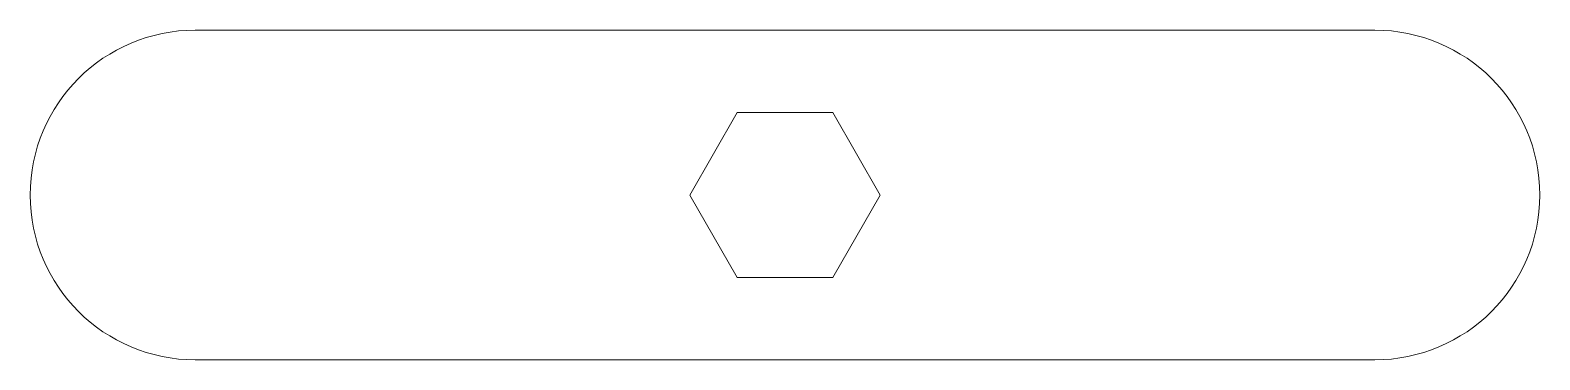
# Model space of a CAD drawing. Header units: millimetres. Extents: x -32 to 32, y -7 to 7.
import ezdxf

# ---------------------------------------------------------------- set-up
doc = ezdxf.new("R2010")
doc.units = ezdxf.units.MM

msp = doc.modelspace()

# ---------------------------------------------------------------- linework, layer by layer
at = {"color": 7, "linetype": 'Continuous', "lineweight": 15}
for p, q in [((25, 7), (-25, 7)), ((-2.021, 3.5), (-4.041, 0)), ((2.021, 3.5), (-2.021, 3.5)), ((4.041, 0), (2.021, 3.5)), ((-4.041, 0), (-2.021, -3.5)), ((2.021, -3.5), (4.041, 0)), ((-2.021, -3.5), (2.021, -3.5)), ((-25, -7), (25, -7))]:
    msp.add_line(p, q, dxfattribs=at)
for centre, start, end in [((-25, 0), 90, 270), ((25, 0), 270, 90)]:
    msp.add_arc(centre, 7, start, end, dxfattribs=at)

doc.saveas('drawing.dxf')
